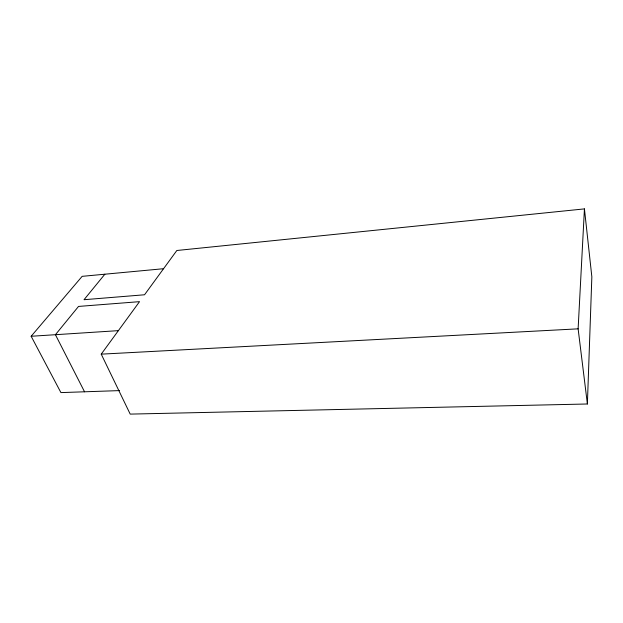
<?xml version="1.0" encoding="UTF-8"?>
<svg xmlns="http://www.w3.org/2000/svg" width="623" height="623" viewBox="0 0 623 623"><rect width="100%" height="100%" fill="white"/><g stroke="black" fill="none" stroke-linecap="round" stroke-linejoin="round"><path stroke-width="0.93" d="M84.541 391.797L55.424 334.707L78.529 306.43L139.529 301.657L101.23 354.152L130.199 414.108L587.388 403.992L591.85 276.853L584.436 208.892L176.846 250.493L144.544 294.772L84.027 299.71L104.866 274.206M587.388 403.992L578.121 328.835L584.436 208.892M119.468 390.605L60.922 392.599L31.15 336.272L82.15 276.339L163.561 268.708M31.15 336.272L118.378 330.642M101.23 354.152L578.121 328.835"/></g></svg>
